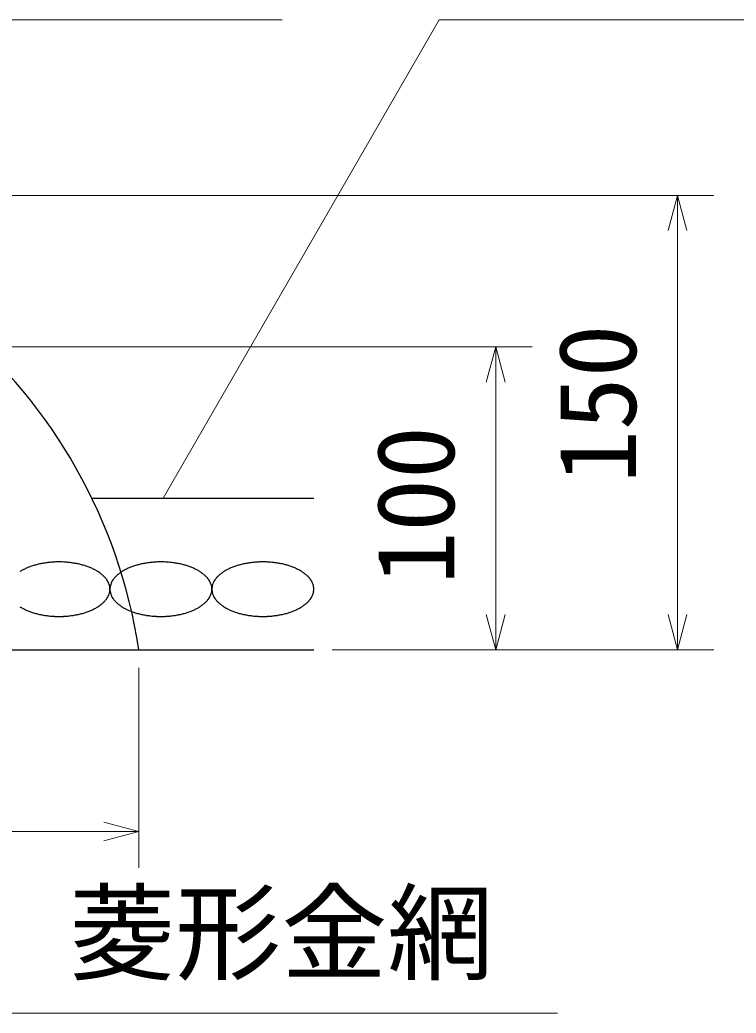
# Model space of a CAD drawing. Units: millimetres, scale not verified, with parts at other scales. Extents: x 400 to 16400, y 400 to 11650.
# Drawn here: x 3231 to 4177, y 1328 to 2640 of the extents above; entities that cross this region are included whole.
import ezdxf
from ezdxf.enums import TextEntityAlignment as Align

# ---------------------------------------------------------------- set-up
doc = ezdxf.new("R2010")
doc.units = ezdxf.units.MM
doc.header["$LTSCALE"] = 40
for name, color, linetype, lineweight in [('C-STR', 1, 'Continuous', 25), ('C-STR-DIM', 1, 'Continuous', 13), ('C-STR-HTXT', 1, 'Continuous', 13)]:
    doc.layers.add(name, color=color, linetype=linetype, lineweight=lineweight)
doc.styles.add('ＭＳ ゴシック', font='')
doc.styles.get('ＭＳ ゴシック').set_extended_font_data('MS Gothic')

msp = doc.modelspace()

# ---------------------------------------------------------------- linework, layer by layer
at = {"layer": 'C-STR', "color": 7}
for p, q in [((3326.32, 2008.1), (3619.37, 2008.1)), ((1735.53, 1808.1), (3619.37, 1808.1))]:
    msp.add_line(p, q, dxfattribs=at)
msp.add_arc((2688.61, 1699.76), 708.33, 8.79741, 171.20259, dxfattribs=at)
at = {"layer": 'C-STR'}
for centre, radius, start, end in [((3268.53, 1851.44), 70.4, 114.15757, 118.0806), ((3272.46, 1842.56), 80.11, 110.52158, 114.12249), ((3275.79, 1833.54), 89.72, 107.15318, 110.49344), ((3278.45, 1824.79), 98.87, 103.99869, 107.13099), ((3280.43, 1816.73), 107.17, 101.01196, 103.98166), ((3281.76, 1809.75), 114.27, 98.15282, 100.99949), ((3282.53, 1804.23), 119.85, 95.38561, 98.14445), ((3282.88, 1800.43), 123.66, 92.67795, 95.38106), ((3282.96, 1798.57), 125.53, 89.99955, 92.67705), ((3282.97, 1798.74), 125.36, 87.32113, 90.00228), ((3283.09, 1800.94), 123.16, 84.61342, 87.32758), ((3283.5, 1805.04), 119.04, 81.84613, 84.62382), ((3284.35, 1810.83), 113.19, 78.98686, 81.86084), ((3285.79, 1818.01), 105.86, 75.99997, 79.00641), ((3287.88, 1826.21), 97.39, 72.84527, 76.02505), ((3290.65, 1835.04), 88.14, 69.47661, 72.87677), ((3294.09, 1844.06), 78.49, 65.84032, 69.51561), ((3298.1, 1852.88), 68.8, 61.87376, 65.88808), ((3403.09, 1851.44), 70.4, 114.15757, 118.0806), ((3407.02, 1842.56), 80.11, 110.52158, 114.12249), ((3410.35, 1833.54), 89.72, 107.15318, 110.49344), ((3413.01, 1824.79), 98.87, 103.99869, 107.13099), ((3414.99, 1816.73), 107.17, 101.01196, 103.98166), ((3416.32, 1809.75), 114.27, 98.15282, 100.99949), ((3417.09, 1804.23), 119.85, 95.38561, 98.14445), ((3417.44, 1800.43), 123.66, 92.67795, 95.38106), ((3417.52, 1798.57), 125.53, 89.99955, 92.67705), ((3417.53, 1798.74), 125.36, 87.32113, 90.00228), ((3417.65, 1800.94), 123.16, 84.61342, 87.32758), ((3418.06, 1805.04), 119.04, 81.84613, 84.62382), ((3418.91, 1810.83), 113.19, 78.98686, 81.86084), ((3420.35, 1818.01), 105.86, 75.99997, 79.00641), ((3422.44, 1826.21), 97.39, 72.84527, 76.02505), ((3425.21, 1835.04), 88.14, 69.47661, 72.87677), ((3428.65, 1844.06), 78.49, 65.84032, 69.51561), ((3432.66, 1852.88), 68.8, 61.87376, 65.88808), ((3537.65, 1851.44), 70.4, 114.15757, 118.0806), ((3541.58, 1842.56), 80.11, 110.52158, 114.12249), ((3544.91, 1833.54), 89.72, 107.15318, 110.49344), ((3547.57, 1824.79), 98.87, 103.99869, 107.13099), ((3549.55, 1816.73), 107.17, 101.01196, 103.98166), ((3550.88, 1809.75), 114.27, 98.15282, 100.99949), ((3551.65, 1804.23), 119.85, 95.38561, 98.14445), ((3552, 1800.43), 123.66, 92.67795, 95.38106), ((3552.08, 1798.57), 125.53, 89.99955, 92.67705), ((3552.09, 1798.74), 125.36, 87.32113, 90.00228), ((3552.21, 1800.94), 123.16, 84.61342, 87.32758), ((3552.62, 1805.04), 119.04, 81.84613, 84.62382), ((3553.47, 1810.83), 113.19, 78.98686, 81.86084), ((3554.91, 1818.01), 105.86, 75.99997, 79.00641), ((3557, 1826.21), 97.39, 72.84527, 76.02505), ((3559.77, 1835.04), 88.14, 69.47661, 72.87677), ((3563.21, 1844.06), 78.49, 65.84032, 69.51561), ((3567.22, 1852.88), 68.8, 61.87376, 65.88808), ((3264.13, 1859.79), 60.96, 118.12381, 122.44045), ((3302.57, 1861.11), 59.44, 57.50416, 61.93159), ((3307.32, 1868.45), 50.7, 52.64863, 57.57321), ((3312.15, 1874.67), 42.82, 47.21659, 52.7294), ((3316.83, 1879.65), 35.99, 41.11694, 47.30805), ((3321.15, 1883.35), 30.3, 34.27301, 41.21527), ((3380.03, 1882.82), 31.17, 138.88111, 145.63061), ((3384.42, 1878.91), 37.05, 132.78067, 138.79433), ((3389.14, 1873.72), 44.06, 127.34847, 132.70554), ((3393.97, 1867.3), 52.1, 122.49311, 127.28505), ((3398.69, 1859.79), 60.96, 118.12381, 122.44045), ((3437.13, 1861.11), 59.44, 57.50416, 61.93159), ((3441.88, 1868.45), 50.7, 52.64863, 57.57321), ((3446.71, 1874.67), 42.82, 47.21659, 52.7294), ((3451.39, 1879.65), 35.99, 41.11694, 47.30805), ((3455.71, 1883.35), 30.3, 34.27301, 41.21527), ((3514.59, 1882.82), 31.17, 138.88111, 145.63061), ((3518.98, 1878.91), 37.05, 132.78067, 138.79433), ((3523.7, 1873.72), 44.06, 127.34847, 132.70554), ((3528.53, 1867.3), 52.1, 122.49311, 127.28505), ((3533.25, 1859.79), 60.96, 118.12381, 122.44045), ((3571.69, 1861.11), 59.44, 57.50416, 61.93159), ((3576.44, 1868.45), 50.7, 52.64863, 57.57321), ((3581.27, 1874.67), 42.82, 47.21659, 52.7294), ((3585.95, 1879.65), 35.99, 41.11694, 47.30805), ((3590.27, 1883.35), 30.3, 34.27301, 41.21527), ((3324.88, 1885.84), 25.81, 26.64796, 34.37019), ((3327.84, 1887.29), 22.52, 18.27941, 26.73127), ((3329.87, 1887.94), 20.39, 9.31198, 18.33344), ((3330.87, 1888.1), 19.38, 0.00552, 9.32419), ((3369.71, 1888.09), 19.47, 170.69772, 179.97257), ((3370.89, 1887.87), 20.66, 161.727, 170.62758), ((3373.08, 1887.11), 22.99, 153.35475, 161.63457), ((3376.18, 1885.5), 26.48, 145.7268, 153.25504), ((3459.44, 1885.84), 25.81, 26.64796, 34.37019), ((3462.4, 1887.29), 22.52, 18.27941, 26.73127), ((3464.43, 1887.94), 20.39, 9.31198, 18.33344), ((3465.43, 1888.1), 19.38, 0.00552, 9.32419), ((3504.27, 1888.09), 19.47, 170.69772, 179.97257), ((3505.45, 1887.87), 20.66, 161.727, 170.62758), ((3507.64, 1887.11), 22.99, 153.35475, 161.63457), ((3510.74, 1885.5), 26.48, 145.72681, 153.25504), ((3594, 1885.84), 25.81, 26.64796, 34.37019), ((3596.96, 1887.29), 22.52, 18.27941, 26.73127), ((3598.99, 1887.94), 20.39, 9.31198, 18.33344), ((3599.99, 1888.1), 19.38, 0.00552, 9.32419), ((3324.31, 1890.7), 26.48, 325.7268, 333.25504), ((3327.41, 1889.09), 22.99, 333.35475, 341.63457), ((3329.6, 1888.33), 20.66, 341.727, 350.62758), ((3330.78, 1888.11), 19.47, 350.69772, 359.97257), ((3369.62, 1888.1), 19.38, 180.00552, 189.32419), ((3370.62, 1888.26), 20.39, 189.31198, 198.33344), ((3372.65, 1888.91), 22.52, 198.27941, 206.73127), ((3375.61, 1890.36), 25.81, 206.64796, 214.37019), ((3458.87, 1890.7), 26.48, 325.72681, 333.25504), ((3461.97, 1889.09), 22.99, 333.35475, 341.63457), ((3464.16, 1888.33), 20.66, 341.727, 350.62758), ((3465.34, 1888.11), 19.47, 350.69772, 359.97257), ((3504.18, 1888.1), 19.38, 180.00552, 189.32419), ((3505.18, 1888.26), 20.39, 189.31198, 198.33344), ((3507.21, 1888.91), 22.52, 198.27941, 206.73127), ((3510.17, 1890.36), 25.81, 206.64796, 214.37019), ((3593.43, 1890.7), 26.48, 325.72681, 333.25504), ((3596.53, 1889.09), 22.99, 333.35475, 341.63457), ((3598.72, 1888.33), 20.66, 341.727, 350.62758), ((3599.9, 1888.11), 19.47, 350.69772, 359.97257), ((3263.36, 1915.09), 59.44, 237.50416, 241.93159), ((3301.8, 1916.41), 60.96, 298.12381, 302.44045), ((3306.52, 1908.9), 52.1, 302.49311, 307.28505), ((3311.35, 1902.48), 44.06, 307.34847, 312.70554), ((3316.07, 1897.29), 37.05, 312.78067, 318.79433), ((3320.46, 1893.38), 31.17, 318.88111, 325.63061), ((3379.34, 1892.85), 30.3, 214.27301, 221.21527), ((3383.66, 1896.55), 35.99, 221.11694, 227.30805), ((3388.34, 1901.53), 42.82, 227.21659, 232.7294), ((3393.17, 1907.75), 50.7, 232.64863, 237.57321), ((3397.92, 1915.09), 59.44, 237.50416, 241.93159), ((3436.36, 1916.41), 60.96, 298.12381, 302.44045), ((3441.08, 1908.9), 52.1, 302.49311, 307.28505), ((3445.91, 1902.48), 44.06, 307.34847, 312.70554), ((3450.63, 1897.29), 37.05, 312.78067, 318.79433), ((3455.02, 1893.38), 31.17, 318.88111, 325.63061), ((3513.9, 1892.85), 30.3, 214.27301, 221.21527), ((3518.22, 1896.55), 35.99, 221.11694, 227.30805), ((3522.9, 1901.53), 42.82, 227.21659, 232.7294), ((3527.73, 1907.75), 50.7, 232.64863, 237.57321), ((3532.48, 1915.09), 59.44, 237.50416, 241.93159), ((3570.92, 1916.41), 60.96, 298.12381, 302.44045), ((3575.64, 1908.9), 52.1, 302.49311, 307.28505), ((3580.47, 1902.48), 44.06, 307.34847, 312.70554), ((3585.19, 1897.29), 37.05, 312.78067, 318.79433), ((3589.58, 1893.38), 31.17, 318.88111, 325.63061), ((3267.83, 1923.32), 68.8, 241.87376, 245.88808), ((3271.84, 1932.13), 78.49, 245.84032, 249.51561), ((3275.28, 1941.16), 88.14, 249.47661, 252.87677), ((3278.05, 1949.98), 97.39, 252.84527, 256.02505), ((3280.14, 1958.19), 105.86, 255.99997, 259.00641), ((3281.58, 1965.37), 113.19, 258.98686, 261.86084), ((3282.44, 1971.16), 119.04, 261.84613, 264.62382), ((3282.84, 1975.26), 123.16, 264.61342, 267.32758), ((3282.96, 1977.45), 125.36, 267.32113, 270.00228), ((3282.97, 1977.62), 125.53, 269.99955, 272.67705), ((3283.05, 1975.76), 123.66, 272.67795, 275.38106), ((3283.4, 1971.97), 119.85, 275.38561, 278.14445), ((3284.17, 1966.44), 114.27, 278.15282, 280.99949), ((3285.51, 1959.47), 107.17, 281.01196, 283.98166), ((3287.48, 1951.4), 98.87, 283.99869, 287.13099), ((3290.14, 1942.65), 89.72, 287.15318, 290.49344), ((3293.47, 1933.63), 80.11, 290.52158, 294.12249), ((3297.4, 1924.76), 70.4, 294.15757, 298.0806), ((3402.39, 1923.32), 68.8, 241.87376, 245.88808), ((3406.4, 1932.13), 78.49, 245.84032, 249.51561), ((3409.84, 1941.16), 88.14, 249.47661, 252.87677), ((3412.61, 1949.98), 97.39, 252.84527, 256.02505), ((3414.7, 1958.19), 105.86, 255.99997, 259.00641), ((3416.14, 1965.37), 113.19, 258.98686, 261.86084), ((3417, 1971.16), 119.04, 261.84613, 264.62382), ((3417.4, 1975.26), 123.16, 264.61342, 267.32758), ((3417.52, 1977.45), 125.36, 267.32113, 270.00228), ((3417.53, 1977.62), 125.53, 269.99955, 272.67705), ((3417.61, 1975.76), 123.66, 272.67795, 275.38106), ((3417.96, 1971.97), 119.85, 275.38561, 278.14445), ((3418.73, 1966.44), 114.27, 278.15282, 280.99949), ((3420.07, 1959.47), 107.17, 281.01196, 283.98166), ((3422.04, 1951.4), 98.87, 283.99869, 287.13099), ((3424.7, 1942.65), 89.72, 287.15318, 290.49344), ((3428.03, 1933.63), 80.11, 290.52158, 294.12249), ((3431.96, 1924.76), 70.4, 294.15757, 298.0806), ((3536.95, 1923.32), 68.8, 241.87376, 245.88808), ((3540.96, 1932.13), 78.49, 245.84032, 249.51561), ((3544.4, 1941.16), 88.14, 249.47661, 252.87677), ((3547.17, 1949.98), 97.39, 252.84527, 256.02505), ((3549.26, 1958.19), 105.86, 255.99997, 259.00641), ((3550.7, 1965.37), 113.19, 258.98686, 261.86084), ((3551.56, 1971.16), 119.04, 261.84613, 264.62382), ((3551.96, 1975.26), 123.16, 264.61342, 267.32758), ((3552.08, 1977.45), 125.36, 267.32113, 270.00228), ((3552.09, 1977.62), 125.53, 269.99955, 272.67705), ((3552.17, 1975.76), 123.66, 272.67795, 275.38106), ((3552.52, 1971.97), 119.85, 275.38561, 278.14445), ((3553.29, 1966.44), 114.27, 278.15282, 280.99949), ((3554.63, 1959.47), 107.17, 281.01196, 283.98166), ((3556.6, 1951.4), 98.87, 283.99869, 287.13099), ((3559.26, 1942.65), 89.72, 287.15318, 290.49344), ((3562.59, 1933.63), 80.11, 290.52158, 294.12249), ((3566.52, 1924.76), 70.4, 294.15757, 298.0806)]:
    msp.add_arc(centre, radius, start, end, dxfattribs=at)
at = {"layer": 'C-STR-DIM'}
for p, q in [((2797.74, 2408.1), (4147.37, 2408.1)), ((4099.37, 2408.1), (4086.94, 2361.73)), ((4099.37, 1808.1), (4099.37, 2408.1)), ((4099.37, 2408.1), (4111.79, 2361.73)), ((2734.21, 2208.1), (3907.37, 2208.1)), ((3859.37, 2208.1), (3846.94, 2161.73)), ((3859.37, 1808.1), (3859.37, 2208.1)), ((3859.37, 2208.1), (3871.79, 2161.73)), ((3859.37, 1808.1), (3846.94, 1854.46)), ((3859.37, 1808.1), (3871.79, 1854.46)), ((4099.37, 1808.1), (4086.94, 1854.46)), ((4099.37, 1808.1), (4111.79, 1854.46)), ((3643.37, 1808.1), (4147.37, 1808.1)), ((3388.61, 1784.1), (3388.61, 1520.1)), ((3388.61, 1568.1), (3342.25, 1580.52)), ((1988.61, 1568.1), (3388.61, 1568.1)), ((3388.61, 1568.1), (3342.25, 1555.67))]:
    msp.add_line(p, q, dxfattribs=at)
at = {"layer": 'C-STR-HTXT'}
for p, q in [((2980.92, 2640.1), (3577.48, 2640.1)), ((3420.66, 2008.1), (3784.61, 2640.1)), ((3784.61, 2640.1), (4651.69, 2640.1)), ((3176.61, 1328.1), (3941.15, 1328.1))]:
    msp.add_line(p, q, dxfattribs=at)

# ---------------------------------------------------------------- texts
at = {"layer": 'C-STR-DIM', "color": 7, "style": 'ＭＳ ゴシック'}
for s, p in [('150', (4075.37, 2028.3)), ('100', (3835.37, 1894.15))]:
    msp.add_text(s, height=102.6, rotation=90, dxfattribs=at).set_placement(p, align=Align.BOTTOM_LEFT)
msp.add_text('菱形金網', height=102.6, dxfattribs=at).set_placement((3296.61, 1352.1), align=Align.BOTTOM_LEFT)

doc.saveas('drawing.dxf')
